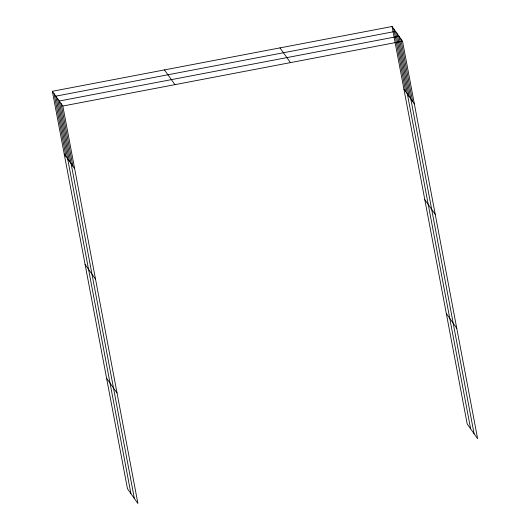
<?xml version="1.0" encoding="UTF-8"?>
<svg xmlns="http://www.w3.org/2000/svg" width="530" height="530" viewBox="0 0 530 530"><rect width="100%" height="100%" fill="white"/><g stroke="black" fill="none" stroke-linecap="round" stroke-linejoin="round"><path stroke-width="0.79" d="M52.377 91.286L62.812 106.033L137.913 503.5L127.478 488.753L52.377 91.286L392.087 26.5L402.522 41.247L477.623 438.714L467.188 423.967L392.087 26.5M62.812 106.033L402.522 41.247M403.926 89.179L414.367 103.926M424.802 199.658L435.243 214.405M279.979 47.879L290.42 62.626M446.313 313.488L456.747 328.236M164.479 69.907L174.913 84.654M64.223 153.972L74.657 168.712M85.098 264.45L95.532 279.197M106.603 378.274L117.037 393.022M400.746 38.736L412.592 101.422M474.072 433.699L398.971 36.232L59.267 101.018L134.368 498.485M397.248 33.801L409.094 96.48M470.633 428.83L395.532 31.363L55.822 96.155L130.923 493.622M393.81 28.931L405.649 91.617M61.036 103.529L72.882 166.208M57.545 98.587L69.384 161.266M54.1 93.724L65.945 156.403"/></g></svg>
